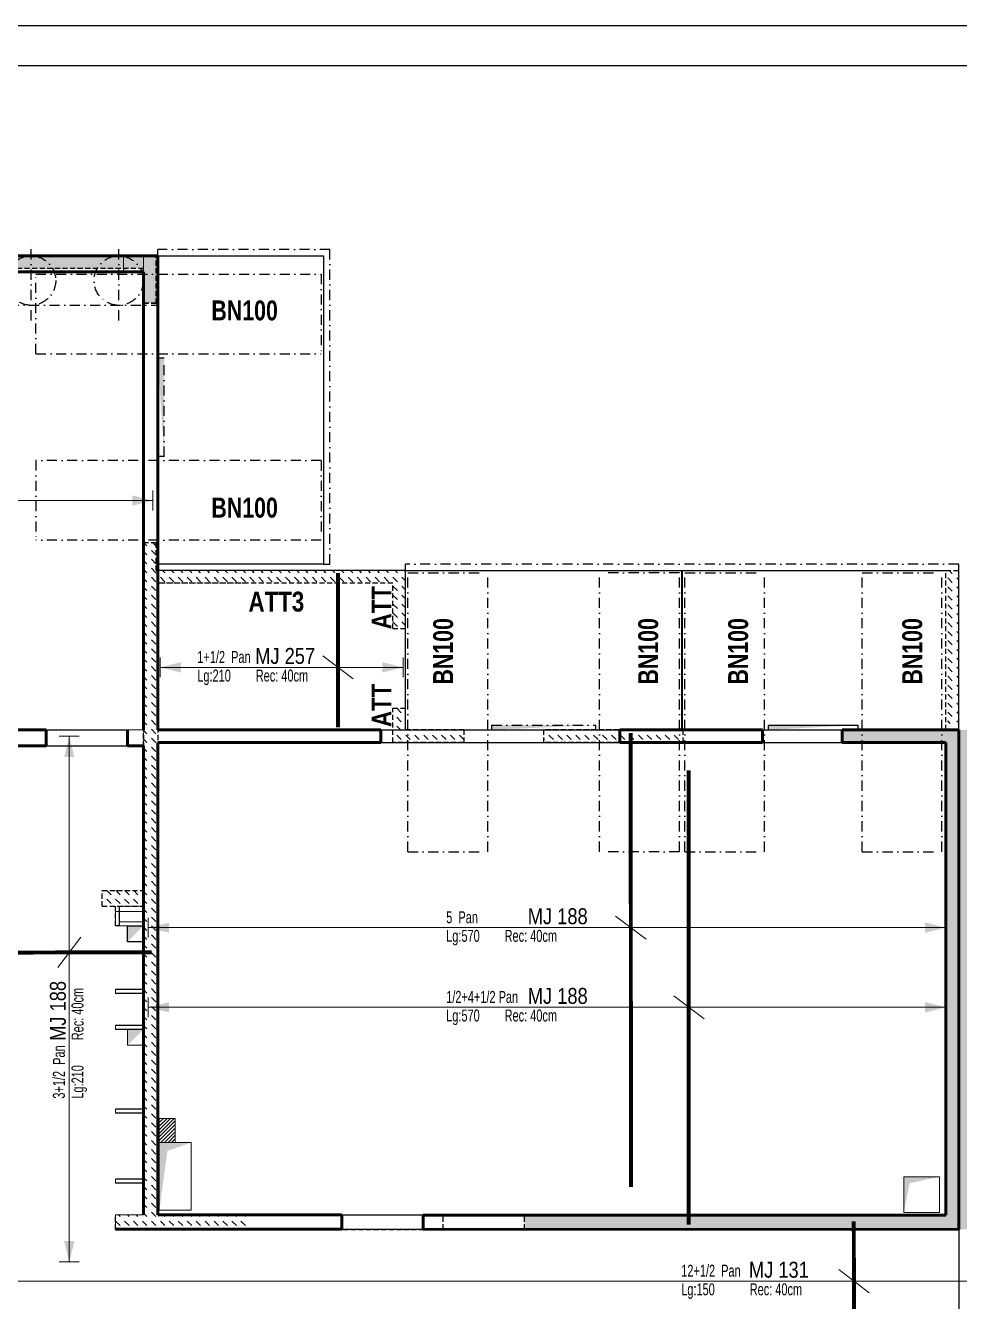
# Model space of a CAD drawing. Header units: millimetres. Extents: x 11968 to 17218, y -49066 to -44866.
# Drawn here: x 14220 to 15392, y -46468 to -44866 of the extents above; entities that cross this region are included whole.
import ezdxf
from ezdxf.enums import TextEntityAlignment as Align

# ---------------------------------------------------------------- set-up
doc = ezdxf.new("R2010")
doc.units = ezdxf.units.MM
doc.linetypes.add('CACHEX2', pattern=[19.05, 12.7, -6.35])
doc.linetypes.add('TIRETPTX2', pattern=[50.8, 25.4, -12.7, 0, -12.7])
for name, color, linetype in [('01-Cad  2', 1, 'Continuous'), ('01_ARMA_INF', 50, 'Continuous'), ('01_linteaux', 2, 'Continuous'), ('01_murs_sup', 2, 'CACHEX2'), ('01_texte', 230, 'Continuous')]:
    doc.layers.add(name, color=color, linetype=linetype)
for name, color, linetype, lineweight in [('01_murs_coup', 5, 'Continuous', 60), ('01_résv', 32, 'Continuous', 9), ('B Général', 7, 'Continuous', 5)]:
    doc.layers.add(name, color=color, linetype=linetype, lineweight=lineweight)
doc.styles.add('impact', font='impact.ttf')
doc.styles.add('PATIO', font='ARIALN.TTF')
doc.styles.add('Titre', font='ariblk.ttf')
pattern_1 = [(135, (-24304.971, -31573.618), (-11.2253202, 9e-16), [7.9375, -7.9375])]
pattern_2 = [(135, (12823.496, -36482.919), (-11.22532, 9e-16), [7.9375, -7.9375])]

msp = doc.modelspace()

# ---------------------------------------------------------------- hatches: boundary and pattern name
at = {"layer": '01_linteaux', "ltscale": 0.5}
h = msp.add_hatch(dxfattribs=at)
h.set_pattern_fill('DASH', color=256, scale=2.5, angle=135)
h.set_pattern_definition(pattern_2)
h.paths.add_polyline_path([(14384.3, -45155.19), (13992.22, -45155.19), (13927.16, -45155.19), (13807.78, -45155.19), (13807.78, -45171.19), (13927.16, -45171.19), (13992.22, -45171.19), (14368.3, -45171.19), (14368.3, -45214.78), (14384.3, -45214.78)])
edge = h.paths.add_edge_path()
edge.add_line((13807.78, -45171.19), (13807.78, -45155.18))
edge.add_arc((13851.01, -46399.16), 1244.73, 91.99066, 105.4374)
edge.add_line((13519.69, -45199.34), (13524.56, -45214.59))
edge.add_arc((13851.01, -46399.16), 1228.73, 100.96877, 105.40741, ccw=False)
edge.add_line((13617.22, -45192.88), (13617.22, -45636.85))
edge.add_line((13617.22, -45636.85), (13635.22, -45636.85))
edge.add_line((13635.22, -45636.85), (13635.22, -45189.53))
edge.add_arc((13851.01, -46399.16), 1228.73, 92.01659, 100.11501, ccw=False)
edge = h.paths.add_edge_path()
edge.add_line((13429.94, -45244.83), (13424.44, -45229.81))
edge.add_arc((13851.01, -46399.16), 1244.73, 110.04186, 114.53183)
edge.add_line((13334.2, -45266.79), (13334.2, -45284.4))
edge.add_arc((13851.01, -46399.16), 1228.73, 110.04083, 114.87281, ccw=False)
edge = h.paths.add_edge_path()
edge.add_line((13334.2, -45284.4), (13334.2, -45266.79))
edge.add_arc((13851.01, -46399.16), 1244.73, 114.53183, 132.24354)
edge.add_line((13014.2, -45477.69), (13014.2, -45651.85))
edge.add_line((13014.2, -45651.85), (13334.2, -45651.85))
edge.add_line((13334.2, -45651.85), (13334.2, -45633.85))
edge.add_line((13334.2, -45633.85), (13030.2, -45633.85))
edge.add_line((13030.2, -45633.85), (13030.2, -45484.8))
edge.add_arc((13851.01, -46399.16), 1228.73, 114.87281, 131.91412, ccw=False)
edge = h.paths.add_edge_path()
edge.add_line((13471.25, -45633.85), (13334.2, -45633.85))
edge.add_line((13334.2, -45633.85), (13334.2, -45651.85))
edge.add_line((13334.2, -45651.85), (13453.25, -45651.85))
edge.add_line((13453.25, -45651.85), (13453.25, -46108.28))
edge.add_arc((13317.72, -46983.34), 885.5, 80.01528, 81.19582, ccw=False)
edge.add_line((13471.25, -46111.26), (13471.25, -46034.13))
edge.add_line((13471.25, -46034.13), (13825.22, -46034.13))
edge.add_line((13825.22, -46034.13), (13825.22, -46257.71))
edge.add_arc((13317.72, -46983.34), 885.5, 55.0317, 88.93337)
edge.add_line((13334.2, -46098), (13334.2, -46118))
edge.add_arc((13317.72, -46983.34), 865.5, 0, 88.90872, ccw=False)
edge.add_line((14183.22, -46983.34), (14183.22, -46984.53))
edge.add_line((14183.22, -46984.53), (14203.22, -46984.53))
edge.add_arc((13317.72, -46983.34), 885.5, 359.9229, 397.71342)
edge.add_line((14018.22, -46441.67), (14018.22, -46129.17))
edge.add_line((14018.22, -46129.17), (14183.22, -46129.17))
edge.add_line((14183.22, -46129.17), (14183.22, -46329.17))
edge.add_line((14183.22, -46329.17), (14203.22, -46329.17))
edge.add_line((14203.22, -46329.17), (14203.22, -46108.57))
edge.add_line((14203.22, -46108.57), (14183.22, -46108.57))
edge.add_line((14183.22, -46108.57), (14183.22, -46113.17))
edge.add_line((14183.22, -46113.17), (13843.22, -46113.17))
edge.add_line((13843.22, -46113.17), (13843.22, -45843.18))
edge.add_line((13843.22, -45843.18), (13825.22, -45832.79))
edge.add_line((13825.22, -45832.79), (13825.22, -46016.13))
edge.add_line((13825.22, -46016.13), (13471.25, -46016.13))
edge.add_line((13471.25, -46016.13), (13471.25, -45633.85))
edge = h.paths.add_edge_path(flags=16)
edge.add_line((13843.22, -46130.17), (13915.97, -46130.17))
edge.add_line((13915.97, -46130.17), (13915.97, -46309.17))
edge.add_line((13915.97, -46309.17), (13891.83, -46309.17))
edge.add_arc((13317.72, -46983.34), 885.5, 49.5831, 53.59773)
edge.add_line((13843.22, -46270.63), (13843.22, -46130.17))
h.paths.add_polyline_path([(13848.75, -46138.17), (13901.72, -46138.17), (13860.45, -46154.78), (13848.75, -46265.98)], flags=0)
h.paths.add_polyline_path([(13933.97, -46130.17), (13998.22, -46130.17), (13998.22, -46309.17), (13933.97, -46309.17), (13933.97, -46309.17)], flags=16)
h.paths.add_polyline_path([(13938.97, -46138.17), (13991.93, -46138.17), (13950.66, -46154.78), (13938.97, -46297.94)], flags=0)
edge = h.paths.add_edge_path(flags=16)
edge.add_line((13914.52, -46329.17), (13998.22, -46329.17))
edge.add_line((13998.22, -46329.17), (13998.22, -46416.75))
edge.add_arc((13317.72, -46983.34), 885.5, 39.78116, 47.62597)
at = {"layer": '01_murs_sup', "ltscale": 0.5}
h = msp.add_hatch(dxfattribs=at)
h.set_pattern_fill('DASH', color=256, scale=2.5, angle=135)
h.set_pattern_definition(pattern_2)
h.paths.add_polyline_path([(14386.3, -45566.15), (14681.17, -45566.15), (14681.13, -45623.15), (14697.13, -45623.15), (14697.17, -45566.28), (14697.17, -45550.28), (14384.3, -45550.15), (14384.3, -45515.15), (14368.3, -45515.15), (14368.3, -45951.67), (14316.5, -45951.67), (14316.5, -45971.67), (14368.3, -45971.67), (14368.3, -45991.17), (14368.3, -46359.17), (14333.3, -46359.17), (14333.3, -46377.17), (14498.59, -46377.17), (14498.59, -46359.17), (14386.3, -46359.17)])
h = msp.add_hatch(dxfattribs=at)
h.set_pattern_fill('DASH', color=256, scale=2.5, angle=135)
h.set_pattern_definition([(135, (-4665.36, -25191.075), (-11.2253202, 9e-16), [7.9375, -7.9375])])
h.paths.add_polyline_path([(15391.17, -45550.17), (15375.17, -45550.17), (15375.17, -45742.17), (15391.17, -45742.17)])
h = msp.add_hatch(dxfattribs=at)
h.set_pattern_fill('DASH', color=256, scale=2.5, angle=135)
h.set_pattern_definition(pattern_1)
h.paths.add_polyline_path([(14770.17, -45750.17), (14697.17, -45750.17), (14697.13, -45723.15), (14681.13, -45723.15), (14681.17, -45766.17), (14770.17, -45766.17)])
h.paths.add_polyline_path([(15045.18, -45750.17), (14870.17, -45750.17), (14870.17, -45766.17), (15045.18, -45766.17)])
h = msp.add_hatch(dxfattribs=at)
h.set_pattern_fill('DASH', color=256, scale=2.5, angle=135)
h.set_pattern_definition(pattern_1)
h.paths.add_polyline_path([(15391.17, -45750.17), (15245.18, -45750.17), (15245.18, -45766.17), (15375.17, -45766.17), (15375.17, -46359.17), (14846.17, -46359.17), (14846.17, -46377.17), (15391.17, -46377.17)])
h.paths.add_polyline_path([(15525.18, -45750.17), (15393.17, -45750.17), (15393.17, -46377.17), (15773.17, -46377.17), (15773.17, -46359.17), (15409.17, -46359.17), (15409.17, -45766.17), (15525.18, -45766.17)])
h.paths.add_polyline_path([(15895.17, -45750.17), (15625.18, -45750.17), (15625.18, -45766.17), (15895.17, -45766.17)])
h.paths.add_polyline_path([(16184.18, -45750.17), (15995.17, -45750.17), (15995.17, -45766.17), (16184.18, -45766.17)])
h.paths.add_polyline_path([(16445.18, -45750.17), (16284.18, -45750.17), (16284.18, -45766.17), (16445.18, -45766.17)])
h.paths.add_polyline_path([(16814.17, -45750.17), (16645.18, -45750.17), (16645.18, -45766.17), (16798.17, -45766.17), (16798.17, -45879.17), (16814.17, -45879.17)])
at = {"layer": '01_résv', "ltscale": 0.5}
h = msp.add_hatch(dxfattribs=at)
h.set_pattern_fill('ANSI31', color=256)
h.set_pattern_definition([(45, (-4665.56, -25191.075), (-2.24506403, 2.24506403), [])])
h.paths.add_polyline_path([(14408.13, -46237.99), (14388.13, -46237.99), (14388.13, -46268.17), (14408.13, -46268.17)])

# ---------------------------------------------------------------- linework, layer by layer
at = {"layer": '01-Cad  2'}
for p, q in [((11968.3, -44866.08, 9.99), (17218.3, -44866.08, 9.99)), ((12018.3, -44916.08, -0.3), (17167.3, -44916.08, -0.3))]:
    msp.add_line(p, q, dxfattribs=at)
at = {"layer": '01_ARMA_INF', "linetype": 'Continuous', "lineweight": 0, "const_width": 5, "flags": 128}
for points in [[(14612.32, -45553.15), (14612.34, -45747.17)], [(14979.75, -45754.17), (14979.84, -46324.17)], [(15052.42, -45801.18), (15052.5, -46371.18)], [(14193.41, -46029.71), (14378.41, -46029.57)], [(15259.6, -46367.17), (15259.69, -46517.17)]]:
    msp.add_lwpolyline(points, dxfattribs=at)
at = {"layer": '01_linteaux', "linetype": 'TIRETPTX2', "ltscale": 0.5}
for p, q in [((14227.2, -45236.19), (14227.2, -45136.19)), ((14337.2, -45236.19), (14337.2, -45136.19)), ((14602.18, -45147.2), (14386.17, -45147.2)), ((14386.17, -45155.2), (14386.17, -45147.2)), ((14602.18, -45542.16), (14602.18, -45147.2)), ((14233.18, -45278.19), (14233.18, -45178.19)), ((14233.18, -45178.19), (14591.18, -45178.19)), ((14591.18, -45178.19), (14591.18, -45278.19)), ((13893.31, -45217.19), (14386.3, -45217.19)), ((14233.18, -45278.19), (14591.18, -45278.19)), ((14386.17, -45283.19), (14394.17, -45283.19)), ((14394.17, -45407.15), (14394.17, -45283.19)), ((14591.18, -45412.16), (14233.18, -45412.14)), ((14233.18, -45412.14), (14233.18, -45512.14)), ((14394.17, -45407.15), (14386.17, -45407.15)), ((14591.18, -45412.16), (14591.18, -45512.16)), ((14591.18, -45512.16), (14233.18, -45512.14)), ((14594.18, -45542.16), (14602.18, -45542.16)), ((14697.17, -45550.17), (14697.17, -45542.17)), ((15391.17, -45542.17), (14697.17, -45542.17)), ((15391.17, -45550.17), (15391.17, -45542.17)), ((14700.17, -45553.17), (14800.17, -45553.17)), ((14700.17, -45903.17), (14700.17, -45553.17)), ((14800.17, -45903.17), (14800.17, -45553.17)), ((15040.67, -45553.17), (14940.67, -45553.17)), ((14940.67, -45903.17), (14940.67, -45553.17)), ((15040.67, -45903.17), (15040.67, -45553.17)), ((15047.67, -45553.17), (15147.67, -45553.17)), ((15047.67, -45903.17), (15047.67, -45553.17)), ((15147.67, -45903.17), (15147.67, -45553.17)), ((15270.18, -45553.17), (15370.18, -45553.17)), ((15270.18, -45903.17), (15270.18, -45553.17)), ((15370.18, -45903.17), (15370.18, -45553.17)), ((14805.17, -45744.17), (14935.67, -45744.17)), ((14805.17, -45750.17), (14805.17, -45744.17)), ((14935.67, -45750.17), (14935.67, -45744.17)), ((14700.17, -45903.17), (14800.17, -45903.17)), ((15040.67, -45903.17), (14940.67, -45903.17)), ((15047.67, -45903.17), (15147.67, -45903.17)), ((15270.18, -45903.17), (15370.18, -45903.17))]:
    msp.add_line(p, q, dxfattribs=at)
at = {"layer": '01_linteaux', "ltscale": 0.5}
for p, q in [((14384.17, -45155.2), (14594.18, -45155.2)), ((14594.18, -45155.2), (14594.18, -45542.16)), ((14697.17, -45550.15), (14384.17, -45550.15)), ((14594.18, -45542.16), (14386.17, -45542.15)), ((14697.04, -45750.17), (14697.17, -45550.15)), ((14697.17, -45550.17), (15043.67, -45550.17)), ((14697.17, -45750.17), (14697.17, -45550.17)), ((15043.67, -45750.17), (15043.67, -45550.17)), ((15044.67, -45550.17), (15375.17, -45550.17)), ((15044.67, -45750.17), (15044.67, -45550.17)), ((15391.17, -45750.17), (15391.17, -45550.17)), ((14246.24, -45750.17), (14348.3, -45750.17)), ((14666.18, -45750.17), (14966.18, -45750.17)), ((15145.18, -45750.17), (15245.18, -45750.17)), ((15152.67, -45744.17), (15265.18, -45744.17)), ((15152.67, -45750.17), (15152.67, -45744.17)), ((15265.18, -45750.17), (15265.18, -45744.17)), ((14246.24, -45770.17), (14348.3, -45770.17)), ((14666.18, -45766.17), (14966.18, -45766.17)), ((15145.18, -45766.17), (15245.18, -45766.17)), ((14617.18, -46359.17), (14719.18, -46359.17)), ((14617.18, -46377.13), (14719.18, -46377.13)), ((15391.17, -46377.18), (15391.17, -46507.17))]:
    msp.add_line(p, q, dxfattribs=at)
at = {"layer": '01_linteaux', "linetype": 'Continuous', "ltscale": 0.5}
for p, q in [((14368.3, -46076.17), (14333.3, -46076.17)), ((14368.3, -46076.17), (14333.3, -46076.17)), ((14368.3, -46076.17), (14368.3, -46081.17)), ((14368.3, -46081.17), (14333.3, -46081.17)), ((14368.3, -46081.17), (14333.3, -46081.17)), ((14368.3, -46121.17), (14333.3, -46121.17)), ((14368.3, -46121.17), (14333.3, -46121.17)), ((14368.3, -46126.17), (14333.3, -46126.17)), ((14368.3, -46126.17), (14333.3, -46126.17)), ((14368.3, -46121.17), (14368.3, -46126.17)), ((14368.3, -46226.17), (14333.3, -46226.17)), ((14368.3, -46226.17), (14333.3, -46226.17)), ((14368.3, -46231.17), (14333.3, -46231.17)), ((14368.3, -46231.17), (14333.3, -46231.17)), ((14368.3, -46226.17), (14368.3, -46231.17)), ((14368.3, -46314.17), (14333.3, -46314.17)), ((14368.3, -46314.17), (14333.3, -46314.17)), ((14368.3, -46319.17), (14333.3, -46319.17)), ((14368.3, -46319.17), (14333.3, -46319.17)), ((14368.3, -46314.17), (14368.3, -46319.17))]:
    msp.add_line(p, q, dxfattribs=at)
at = {"layer": '01_linteaux', "linetype": 'Continuous', "ltscale": 0.5, "flags": 128}
msp.add_lwpolyline([(14368.3, -45996.17), (14368.3, -46016.17), (14348.2, -46016.17), (14348.2, -45996.17)], close=True, dxfattribs=at)
at = {"layer": '01_linteaux', "linetype": 'TIRETPTX2', "ltscale": 0.5}
for centre in [(14227.2, -45186.19), (14337.2, -45186.19)]:
    msp.add_circle(centre, 31, dxfattribs=at)
for points in [[(14386.17, -45283.19), (14394.17, -45283.19), (14394.17, -45407.15)], [(14805.17, -45750.17), (14805.17, -45744.17), (14935.67, -45744.17)]]:
    msp.add_solid(points, dxfattribs=at)
at = {"layer": '01_linteaux', "ltscale": 0.5}
msp.add_solid([(15152.67, -45750.17), (15152.67, -45744.17), (15265.18, -45744.17)], dxfattribs=at)
at = {"layer": '01_murs_coup', "ltscale": 0.5}
for p, q in [((14386.17, -45155.19), (14053.22, -45155.19)), ((14386.17, -45750.17), (14386.17, -45155.19)), ((14053.22, -45175.19), (14368.17, -45175.19)), ((14368.17, -45175.19), (14368.14, -45750.17)), ((14246.24, -45750.17), (14203.22, -45750.17)), ((14246.24, -45750.17), (14246.24, -45770.17)), ((14348.18, -45770.17), (14348.18, -45750.17)), ((14386.17, -45750.17), (14666.18, -45750.17)), ((14666.18, -45750.17), (14666.18, -45766.17)), ((14966.18, -45766.17), (14966.18, -45750.17)), ((14966.18, -45750.17), (15145.18, -45750.17)), ((15145.18, -45750.17), (15145.18, -45766.17)), ((15391.17, -45750.17), (15245.18, -45750.17)), ((15245.18, -45750.17), (15245.18, -45766.17)), ((15391.17, -46377.18), (15391.17, -45750.17)), ((14246.24, -45770.17), (14203.22, -45770.17)), ((14368.17, -45770.17), (14348.18, -45770.17)), ((14368.17, -46359.17), (14368.17, -45770.17)), ((14666.18, -45766.17), (14386.17, -45766.17)), ((14386.17, -45766.17), (14386.17, -46359.17)), ((15145.18, -45766.17), (14966.18, -45766.17)), ((15245.18, -45766.17), (15375.17, -45766.17)), ((15375.17, -45766.17), (15375.17, -46359.18)), ((14386.17, -46359.17), (14617.18, -46359.17)), ((14617.18, -46359.17), (14617.18, -46377.13)), ((14719.18, -46359.17), (14719.18, -46377.13)), ((15375.17, -46359.18), (14719.18, -46359.18)), ((14617.18, -46377.13), (14333.13, -46377.13)), ((14719.18, -46377.13), (15391.17, -46377.18))]:
    msp.add_line(p, q, dxfattribs=at)
at = {"layer": '01_murs_coup', "linetype": 'Continuous', "lineweight": 5, "ltscale": 0.5}
for p, q in [((14203.22, -45750.17), (14246.24, -45750.17)), ((14203.22, -45750.17), (14246.24, -45750.17)), ((14246.24, -45770.17), (14246.24, -45750.17)), ((14348.3, -45750.17), (14368.14, -45750.17)), ((14348.3, -45770.17), (14348.3, -45750.17)), ((14487.36, -45750.17), (14386.3, -45750.17)), ((14487.36, -45750.17), (14386.3, -45750.17)), ((14203.22, -45770.17), (14246.24, -45770.17)), ((14203.22, -45770.17), (14246.24, -45770.17)), ((14348.3, -45770.17), (14368.3, -45770.17)), ((14348.3, -45770.17), (14368.3, -45770.17)), ((14368.3, -45770.17), (14368.3, -45978.17)), ((14368.3, -45770.17), (14368.3, -45978.17)), ((14487.36, -45766.17), (14386.3, -45766.17)), ((14487.36, -45766.17), (14386.3, -45766.17)), ((14368.3, -45978.17), (14333.3, -45978.17)), ((14333.3, -45978.17), (14333.3, -45996.17)), ((14368.3, -45978.17), (14333.3, -45978.17)), ((14368.3, -45996.17), (14333.3, -45996.17)), ((14368.3, -45996.17), (14333.3, -45996.17)), ((14333.17, -46359.17), (14368.17, -46359.17)), ((14333.17, -46359.17), (14368.17, -46359.17)), ((14368.17, -46359.17), (14333.17, -46359.17)), ((14333.25, -46377.17), (14333.25, -46359.17)), ((14386.3, -46359.17), (14487.36, -46359.17)), ((14386.3, -46359.17), (14487.36, -46359.17)), ((14333.25, -46377.17), (14487.36, -46377.17)), ((14333.25, -46377.17), (14487.36, -46377.17))]:
    msp.add_line(p, q, dxfattribs=at)
at = {"layer": '01_murs_sup', "ltscale": 0.5}
for p, q in [((14384.17, -45215.19), (14384.17, -45155.19)), ((14384.17, -45215.19), (14384.17, -45155.19)), ((14368.17, -45171.19), (13807.78, -45171.19)), ((14368.3, -45171.19), (14092.22, -45171.19)), ((14368.17, -45215.19), (14368.17, -45171.19)), ((14368.17, -45215.19), (14368.17, -45171.19)), ((14384.17, -45215.19), (14368.17, -45215.19)), ((14384.3, -45214.78), (14368.3, -45214.78)), ((14368.17, -45884.67), (14368.17, -45515.15)), ((14368.17, -45515.15), (14384.17, -45515.15)), ((14384.17, -45550.15), (14384.17, -45515.15)), ((14498.59, -45550.15), (14384.3, -45550.15)), ((14498.59, -45550.15), (14384.3, -45550.15)), ((15375.17, -45750.17), (15375.17, -45550.17)), ((15375.17, -45550.17), (15391.17, -45550.17)), ((14368.17, -45884.67), (14368.17, -45559.15)), ((14368.17, -45566.15), (14368.17, -45951.67)), ((14368.17, -45566.15), (14368.17, -45951.67)), ((14681.17, -45566.15), (14386.17, -45566.15)), ((14386.17, -45566.15), (14386.17, -46359.17)), ((14386.17, -45566.15), (14386.17, -46359.17)), ((14498.59, -45566.15), (14386.3, -45566.15)), ((14681.13, -45623.15), (14681.17, -45566.15)), ((14681.13, -45623.15), (14697.13, -45623.15)), ((14681.17, -45766.17), (14681.13, -45723.15)), ((14681.13, -45723.15), (14697.13, -45723.15)), ((14770.17, -45750.17), (14697.17, -45750.17)), ((14770.17, -45750.17), (14697.17, -45750.17)), ((14770.17, -45750.17), (14770.17, -45766.17)), ((15041.18, -45750.17), (14870.17, -45750.17)), ((15041.18, -45750.17), (14870.17, -45750.17)), ((14870.17, -45750.17), (14870.17, -45766.17)), ((15045.18, -45750.17), (15045.18, -45766.17)), ((15375.17, -45750.17), (15245.18, -45750.17)), ((15391.17, -45750.17), (15245.18, -45750.17)), ((15245.18, -45750.17), (15245.18, -45766.17)), ((15391.17, -46377.17), (15391.17, -45750.17)), ((14770.17, -45766.17), (14681.17, -45766.17)), ((14770.17, -45766.17), (14681.17, -45766.17)), ((15041.18, -45766.17), (14870.17, -45766.17)), ((15041.18, -45766.17), (14870.17, -45766.17)), ((15375.17, -45766.17), (15245.18, -45766.17)), ((15375.17, -45766.17), (15245.18, -45766.17)), ((15375.17, -46359.17), (15375.17, -45766.17)), ((14316.37, -45951.67), (14368.17, -45951.67)), ((14316.37, -45951.67), (14368.17, -45951.67)), ((14316.37, -45971.67), (14316.37, -45951.67)), ((14316.5, -45951.67), (14368.3, -45951.67)), ((14316.5, -45951.67), (14368.3, -45951.67)), ((14316.5, -45971.67), (14316.5, -45951.67)), ((14316.5, -45951.67), (14368.3, -45951.67)), ((14316.5, -45971.67), (14316.5, -45951.67)), ((14316.37, -45971.67), (14368.17, -45971.67)), ((14316.5, -45971.67), (14368.3, -45971.67)), ((14316.5, -45971.67), (14368.3, -45971.67)), ((14333.2, -45996.17), (14333.2, -45971.67)), ((14333.2, -45996.17), (14333.2, -45971.67)), ((14338.2, -45996.17), (14338.2, -45971.67)), ((14338.2, -45996.17), (14338.2, -45971.67)), ((14338.2, -45991.17), (14338.2, -45971.67)), ((14368.17, -45971.67), (14368.17, -46359.17)), ((14368.17, -45971.67), (14368.17, -46359.17)), ((14368.17, -45971.67), (14368.17, -45991.17)), ((14338.2, -45996.17), (14333.2, -45996.17)), ((14368.17, -46076.17), (14333.17, -46076.17)), ((14368.17, -46076.17), (14333.17, -46076.17)), ((14368.17, -46076.17), (14368.17, -46081.17)), ((14368.17, -46081.17), (14333.17, -46081.17)), ((14368.17, -46081.17), (14333.17, -46081.17)), ((14368.17, -46121.17), (14333.17, -46121.17)), ((14368.17, -46121.17), (14333.17, -46121.17)), ((14368.17, -46126.17), (14333.17, -46126.17)), ((14368.17, -46126.17), (14333.17, -46126.17)), ((14368.17, -46121.17), (14368.17, -46126.17)), ((14368.17, -46226.17), (14333.17, -46226.17)), ((14368.17, -46226.17), (14333.17, -46226.17)), ((14368.17, -46231.17), (14333.17, -46231.17)), ((14368.17, -46231.17), (14333.17, -46231.17)), ((14368.17, -46226.17), (14368.17, -46231.17)), ((14368.17, -46314.17), (14333.17, -46314.17)), ((14368.17, -46314.17), (14333.17, -46314.17)), ((14368.17, -46319.17), (14333.17, -46319.17)), ((14368.17, -46319.17), (14333.17, -46319.17)), ((14368.17, -46314.17), (14368.17, -46319.17)), ((14333.17, -46377.17), (14333.17, -46359.17)), ((14386.17, -46359.17), (14744.17, -46359.17)), ((14386.3, -46359.17), (14498.59, -46359.17)), ((14386.3, -46359.17), (14498.59, -46359.17)), ((14744.17, -46377.17), (14744.17, -46359.17)), ((14846.17, -46359.17), (15375.17, -46359.17)), ((14846.17, -46377.17), (14846.17, -46359.17)), ((14333.17, -46377.17), (14744.17, -46377.17)), ((14333.17, -46377.17), (14744.17, -46377.17)), ((14333.3, -46377.17), (14498.59, -46377.17)), ((14333.3, -46377.17), (14498.59, -46377.17)), ((14846.17, -46377.17), (15391.17, -46377.17)), ((14846.17, -46377.17), (15391.17, -46377.17))]:
    msp.add_line(p, q, dxfattribs=at)
at = {"layer": '01_résv', "ltscale": 0.5}
for p, q in [((14343.33, -45155.19), (14368.33, -45155.19)), ((14343.33, -45175.19), (14343.33, -45155.19)), ((14343.33, -45155.19), (14368.33, -45155.19)), ((14343.33, -45175.19), (14343.33, -45155.19)), ((14368.33, -45155.19), (14368.33, -45175.19)), ((14368.33, -45155.19), (14368.33, -45175.19)), ((14368.33, -45175.19), (14343.33, -45175.19)), ((14368.33, -45175.19), (14343.33, -45175.19)), ((14348.23, -46016.17), (14348.23, -45996.17)), ((14348.23, -45996.17), (14368.33, -45996.17)), ((14368.33, -45996.17), (14368.33, -46016.17)), ((14368.33, -46016.17), (14348.23, -46016.17)), ((14348.13, -46146.17), (14348.13, -46126.17)), ((14348.13, -46126.17), (14368.33, -46126.17)), ((14368.33, -46126.17), (14368.33, -46146.17)), ((14368.33, -46146.17), (14348.13, -46146.17)), ((14388.13, -46353.17), (14388.14, -46238.19)), ((14388.14, -46238.19), (14408.14, -46238.19)), ((14408.14, -46238.19), (14408.13, -46268.17)), ((14388.13, -46268.17), (14428.13, -46268.17)), ((14428.13, -46268.17), (14428.13, -46353.17)), ((15322.15, -46311.19), (15367.15, -46311.19)), ((15322.15, -46356.19), (15322.15, -46311.19)), ((15367.15, -46311.19), (15367.15, -46356.19)), ((14428.13, -46353.17), (14388.13, -46353.17)), ((15367.15, -46356.19), (15322.15, -46356.19))]:
    msp.add_line(p, q, dxfattribs=at)
at = {"layer": '01_résv', "linetype": 'Continuous', "lineweight": 13, "ltscale": 0.5}
for p, q in [((14333.32, -45996.17), (14333.32, -45971.67)), ((14338.32, -45996.17), (14338.32, -45971.67)), ((14368.3, -46076.17), (14333.3, -46076.17)), ((14368.3, -46081.17), (14333.3, -46081.17)), ((14368.3, -46121.17), (14333.3, -46121.17)), ((14368.3, -46126.17), (14333.3, -46126.17)), ((14368.3, -46226.17), (14333.3, -46226.17)), ((14368.3, -46231.17), (14333.3, -46231.17))]:
    msp.add_line(p, q, dxfattribs=at)
at = {"layer": '01_résv', "linetype": 'Continuous', "lineweight": 5, "ltscale": 0.5}
for p, q in [((14333.32, -45996.17), (14333.32, -45971.67)), ((14338.32, -45996.17), (14338.32, -45971.67)), ((14338.32, -45996.17), (14333.32, -45996.17)), ((14333.17, -46076.17), (14333.17, -46081.17)), ((14333.3, -46076.17), (14333.3, -46081.17)), ((14333.3, -46076.17), (14333.3, -46081.17)), ((14368.3, -46076.17), (14333.3, -46076.17)), ((14368.3, -46076.17), (14368.3, -46081.17)), ((14368.3, -46081.17), (14333.3, -46081.17)), ((14333.17, -46121.17), (14333.17, -46126.17)), ((14333.3, -46121.17), (14333.3, -46126.17)), ((14333.3, -46121.17), (14333.3, -46126.17)), ((14368.3, -46121.17), (14333.3, -46121.17)), ((14368.3, -46126.17), (14333.3, -46126.17)), ((14368.3, -46121.17), (14368.3, -46126.17)), ((14333.17, -46226.17), (14333.17, -46231.17)), ((14333.3, -46226.17), (14333.3, -46231.17)), ((14333.3, -46226.17), (14333.3, -46231.17)), ((14368.3, -46226.17), (14333.3, -46226.17)), ((14368.3, -46231.17), (14333.3, -46231.17)), ((14368.3, -46226.17), (14368.3, -46231.17)), ((14333.17, -46314.17), (14333.17, -46319.17)), ((14333.3, -46314.17), (14333.3, -46319.17)), ((14368.3, -46314.17), (14333.3, -46314.17)), ((14333.3, -46314.17), (14333.3, -46319.17)), ((14368.3, -46314.17), (14333.3, -46314.17)), ((14368.3, -46319.17), (14333.3, -46319.17)), ((14368.3, -46319.17), (14333.3, -46319.17)), ((14368.3, -46314.17), (14368.3, -46319.17))]:
    msp.add_line(p, q, dxfattribs=at)
at = {"layer": '01_résv', "ltscale": 0.5, "flags": 128}
msp.add_lwpolyline([(14368.3, -45971.67), (14368.3, -45991.17), (14338.32, -45991.17), (14338.32, -45971.67)], close=True, dxfattribs=at)
at = {"layer": '01_résv', "linetype": 'Continuous', "lineweight": 5, "ltscale": 0.5, "flags": 128}
msp.add_lwpolyline([(14368.3, -45971.67), (14368.3, -45991.17), (14338.32, -45991.17), (14338.32, -45971.67)], close=True, dxfattribs=at)
at = {"layer": '01_résv', "ltscale": 0.5}
for points in [[(14368.33, -45155.19), (14368.33, -45175.19), (14343.33, -45175.19), (14343.33, -45155.19)], [(14348.23, -46016.17), (14348.23, -45996.17), (14368.33, -45996.17)], [(14348.13, -46146.17), (14348.13, -46126.17), (14368.33, -46126.17)], [(14388.13, -46353.17), (14388.13, -46268.17), (14398.21, -46278.82)], [(14388.13, -46268.17), (14428.13, -46268.17), (14398.21, -46278.82)], [(15322.15, -46356.19), (15322.15, -46311.19), (15329.74, -46319.32)], [(15322.15, -46311.19), (15367.15, -46311.19), (15329.74, -46319.32)]]:
    msp.add_solid(points, dxfattribs=at)
at = {"layer": '01_texte', "linetype": 'Continuous', "lineweight": 0}
for p, q in [((14380.16, -45449.88), (14380.16, -45474.84)), ((13623.22, -45462.36), (14380.16, -45462.36)), ((14389.17, -45659.29), (14389.17, -45684.25)), ((14593.3, -45657.26), (14631.37, -45686.27)), ((14694.11, -45659.29), (14694.11, -45684.25)), ((14389.17, -45671.77), (14694.11, -45671.77)), ((14262.66, -45758.17), (14287.62, -45758.17)), ((14275.14, -46418.06), (14275.14, -45758.17)), ((14374.18, -45985.97), (14374.18, -46010.93)), ((14374.18, -45998.45), (15375.17, -45998.45)), ((14960.75, -45983.95), (14998.83, -46012.96)), ((15375.17, -45985.97), (15375.17, -46010.93)), ((14260.63, -46048.68), (14289.64, -46010.61)), ((14374.18, -46085.97), (14374.18, -46110.93)), ((15033.55, -46083.95), (15071.63, -46112.96)), ((15375.17, -46085.97), (15375.17, -46110.93)), ((14374.18, -46098.45), (15375.17, -46098.45)), ((14262.66, -46418.06), (14287.62, -46418.06)), ((15240.61, -46427.67), (15278.68, -46456.68)), ((14018.22, -46442.17), (16483.17, -46442.17))]:
    msp.add_line(p, q, dxfattribs=at)
for points in [[(14380.16, -45462.36), (14354.06, -45455.9), (14354.06, -45462.36)], [(14380.16, -45462.36), (14354.06, -45468.82), (14354.06, -45462.36)], [(14389.17, -45671.77), (14415.27, -45665.31), (14415.27, -45671.77)], [(14389.17, -45671.77), (14415.27, -45678.23), (14415.27, -45671.77)], [(14694.11, -45671.77), (14668.01, -45665.31), (14668.01, -45671.77)], [(14694.11, -45671.77), (14668.01, -45678.23), (14668.01, -45671.77)], [(14275.14, -45758.17), (14268.68, -45784.27), (14275.14, -45784.27)], [(14275.14, -45758.17), (14281.6, -45784.27), (14275.14, -45784.27)], [(14374.18, -45998.45), (14400.27, -45991.99), (14400.27, -45998.45)], [(14374.18, -45998.45), (14400.27, -46004.91), (14400.27, -45998.45)], [(15375.17, -45998.45), (15349.08, -45991.99), (15349.08, -45998.45)], [(15375.17, -45998.45), (15349.08, -46004.91), (15349.08, -45998.45)], [(14374.18, -46098.45), (14400.27, -46091.99), (14400.27, -46098.45)], [(15375.17, -46098.45), (15349.08, -46091.99), (15349.08, -46098.45)], [(14374.18, -46098.45), (14400.27, -46104.91), (14400.27, -46098.45)], [(15375.17, -46098.45), (15349.08, -46104.91), (15349.08, -46098.45)], [(14275.14, -46418.06), (14268.68, -46391.97), (14275.14, -46391.97)], [(14275.14, -46418.06), (14281.6, -46391.97), (14275.14, -46391.97)]]:
    msp.add_solid(points, dxfattribs=at)
at = {"layer": 'B Général', "color": 7, "linetype": 'Continuous', "lineweight": 5, "ltscale": 0.5}
msp.add_line((14386.17, -45155.2), (14594.18, -45155.2), dxfattribs=at)

# ---------------------------------------------------------------- texts
at = {"layer": '01_texte', "style": 'impact'}
for p in [(14495.18, -45243.69), (14495.17, -45491.29)]:
    msp.add_text('BN100', height=25, dxfattribs=at).set_placement(p, align=Align.BOTTOM_CENTER)
at = {"layer": '01_texte', "style": 'Titre', "width": 0.7}
for s, rotation, p in [('ATT3', 0, (14534.99, -45609.18)), ('ATT', 90, (14686.95, -45596.83)), ('ATT', 90, (14686.95, -45719.44))]:
    msp.add_text(s, height=25, rotation=rotation, dxfattribs=at).set_placement(p, align=Align.BOTTOM_CENTER)
at = {"layer": '01_texte', "ltscale": 0.5, "style": 'impact'}
for p in [(14764.21, -45651.62), (15021.55, -45651.62), (15134.4, -45651.62), (15352.9, -45651.62)]:
    msp.add_text('BN100', height=25, rotation=90, dxfattribs=at).set_placement(p, align=Align.BOTTOM_CENTER)
at = {"layer": '01_texte', "ltscale": 5, "style": 'PATIO'}
for s, p in [('MJ 257', (14508.45, -45667.44)), ('MJ 188', (14850.52, -45994.13)), ('MJ 188', (14850.54, -46094.13)), ('MJ 131', (15127.99, -46437.85))]:
    msp.add_text(s, height=20, dxfattribs=at).set_placement(p)
at = {"layer": '01_texte', "ltscale": 5, "style": 'PATIO', "width": 0.8}
for s, p in [('1+1/2  Pan', (14435.81, -45666.23)), ('Lg:210', (14435.81, -45689.57)), ('Rec: 40cm', (14509.15, -45689.57)), ('5  Pan', (14748.12, -45992.92)), ('Lg:570', (14748.12, -46016.25)), ('Rec: 40cm', (14821.45, -46016.25)), ('1/2+4+1/2 Pan', (14748.13, -46092.92)), ('Lg:570', (14748.13, -46116.25)), ('Rec: 40cm', (14821.47, -46116.25)), ('12+1/2  Pan', (15043.08, -46436.64)), ('Lg:150', (15043.08, -46459.97)), ('Rec: 40cm', (15128.99, -46459.97))]:
    msp.add_text(s, height=15, dxfattribs=at).set_placement(p)
at = {"layer": '01_texte', "ltscale": 5, "style": 'PATIO'}
msp.add_text('MJ 188', height=20, rotation=90, dxfattribs=at).set_placement((14270.81, -46140.52))
at = {"layer": '01_texte', "ltscale": 5, "style": 'PATIO', "width": 0.8}
for s, p in [('Rec: 40cm', (14292.94, -46139.82)), ('3+1/2  Pan', (14269.6, -46213.15)), ('Lg:210', (14292.94, -46213.15))]:
    msp.add_text(s, height=15, rotation=90, dxfattribs=at).set_placement(p)

doc.saveas('drawing.dxf')
